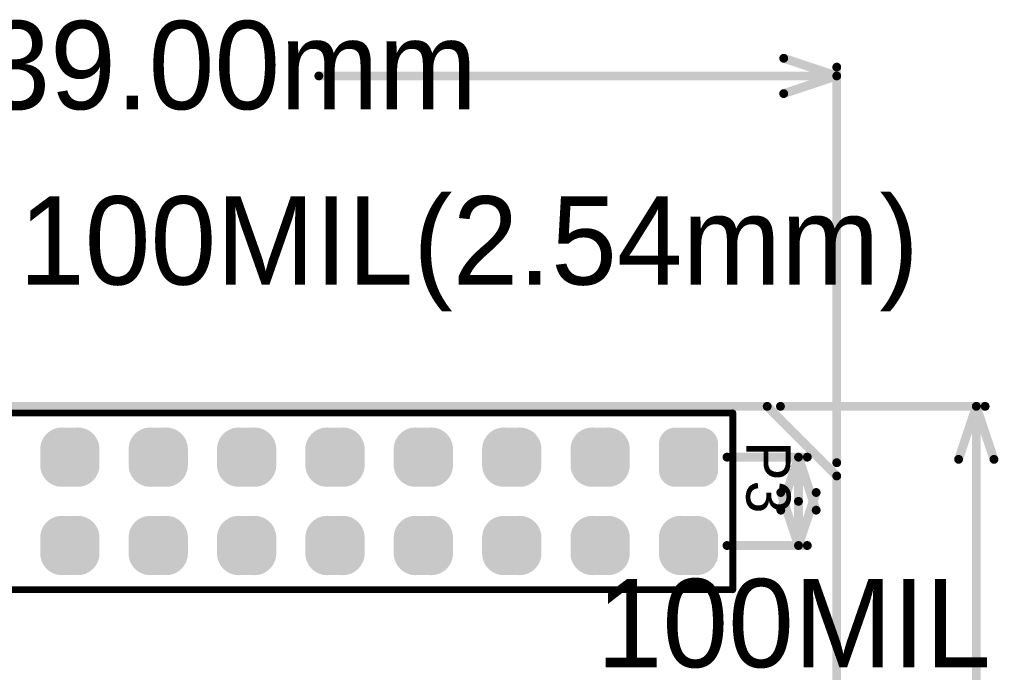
# Model space of a CAD drawing. Extents: x 4.92 to 7.06, y 1.62 to 3.45.
# Drawn here: x 5.943 to 7.051, y 2.706 to 3.445 of the extents above; entities that cross this region are included whole.
import ezdxf

# ---------------------------------------------------------------- set-up
doc = ezdxf.new("R2010")
doc.units = 0
doc.layers.get('0').update_dxf_attribs({"linetype": 'CONTINUOUS'})
for name, color, linetype in [('BOTTOMLAYER', 5, 'CONTINUOUS'), ('BOTTOMSOLDER', 6, 'CONTINUOUS'), ('KEEPOUTLAYER', 6, 'CONTINUOUS'), ('MECHANICAL15', 56, 'CONTINUOUS'), ('MULTILAYER', 9, 'CONTINUOUS'), ('TOPLAYER', 1, 'CONTINUOUS'), ('TOPOVERLAY', 2, 'CONTINUOUS'), ('TOPSOLDER', 216, 'CONTINUOUS')]:
    doc.layers.add(name, color=color, linetype=linetype)

# ---------------------------------------------------------------- blocks, each defined once
blk = doc.blocks.new('HDR2X13_3')
at = {"layer": 'BOTTOMLAYER'}
for points, const_width in [([(-0.0192, 0.1089, 1), (0.0015, 0.1089, 1)], 0.0207), ([(-0.0015, 0.1089, 1), (0.0192, 0.1089, 1)], 0.0207), ([(0.0808, 0.1089, 1), (0.1015, 0.1089, 1)], 0.0207), ([(0.0985, 0.1089, 1), (0.1192, 0.1089, 1)], 0.0207), ([(0.1808, 0.1089, 1), (0.2015, 0.1089, 1)], 0.0207), ([(0.1985, 0.1089, 1), (0.2192, 0.1089, 1)], 0.0207), ([(0.2808, 0.1089, 1), (0.3015, 0.1089, 1)], 0.0207), ([(0.2985, 0.1089, 1), (0.3192, 0.1089, 1)], 0.0207), ([(0.3808, 0.1089, 1), (0.4015, 0.1089, 1)], 0.0207), ([(0.3985, 0.1089, 1), (0.4192, 0.1089, 1)], 0.0207), ([(0.4808, 0.1089, 1), (0.5015, 0.1089, 1)], 0.0207), ([(0.4985, 0.1089, 1), (0.5192, 0.1089, 1)], 0.0207), ([(0.5808, 0.1089, 1), (0.6015, 0.1089, 1)], 0.0207), ([(0.5985, 0.1089, 1), (0.6192, 0.1089, 1)], 0.0207), ([(0.6808, 0.1089, 1), (0.7015, 0.1089, 1)], 0.0207), ([(0.6985, 0.1089, 1), (0.7192, 0.1089, 1)], 0.0207), ([(-0.0192, 0.0911, 1), (0.0015, 0.0911, 1)], 0.0207), ([(-0.0015, 0.0911, 1), (0.0192, 0.0911, 1)], 0.0207), ([(0.0808, 0.0911, 1), (0.1015, 0.0911, 1)], 0.0207), ([(0.0985, 0.0911, 1), (0.1192, 0.0911, 1)], 0.0207), ([(0.1808, 0.0911, 1), (0.2015, 0.0911, 1)], 0.0207), ([(0.1985, 0.0911, 1), (0.2192, 0.0911, 1)], 0.0207), ([(0.2808, 0.0911, 1), (0.3015, 0.0911, 1)], 0.0207), ([(0.2985, 0.0911, 1), (0.3192, 0.0911, 1)], 0.0207), ([(0.3808, 0.0911, 1), (0.4015, 0.0911, 1)], 0.0207), ([(0.3985, 0.0911, 1), (0.4192, 0.0911, 1)], 0.0207), ([(0.4808, 0.0911, 1), (0.5015, 0.0911, 1)], 0.0207), ([(0.4985, 0.0911, 1), (0.5192, 0.0911, 1)], 0.0207), ([(0.5808, 0.0911, 1), (0.6015, 0.0911, 1)], 0.0207), ([(0.5985, 0.0911, 1), (0.6192, 0.0911, 1)], 0.0207), ([(0.6808, 0.0911, 1), (0.7015, 0.0911, 1)], 0.0207), ([(0.6985, 0.0911, 1), (0.7192, 0.0911, 1)], 0.0207), ([(-0.0221, 0.0148, 1), (-0.0074, 0.0148, 1)], 0.0148), ([(0.0074, 0.0148, 1), (0.0221, 0.0148, 1)], 0.0148), ([(0.0808, 0.0089, 1), (0.1015, 0.0089, 1)], 0.0207), ([(0.0985, 0.0089, 1), (0.1192, 0.0089, 1)], 0.0207), ([(0.1808, 0.0089, 1), (0.2015, 0.0089, 1)], 0.0207), ([(0.1985, 0.0089, 1), (0.2192, 0.0089, 1)], 0.0207), ([(0.2808, 0.0089, 1), (0.3015, 0.0089, 1)], 0.0207), ([(0.2985, 0.0089, 1), (0.3192, 0.0089, 1)], 0.0207), ([(0.3808, 0.0089, 1), (0.4015, 0.0089, 1)], 0.0207), ([(0.3985, 0.0089, 1), (0.4192, 0.0089, 1)], 0.0207), ([(0.4808, 0.0089, 1), (0.5015, 0.0089, 1)], 0.0207), ([(0.4985, 0.0089, 1), (0.5192, 0.0089, 1)], 0.0207), ([(0.5808, 0.0089, 1), (0.6015, 0.0089, 1)], 0.0207), ([(0.5985, 0.0089, 1), (0.6192, 0.0089, 1)], 0.0207), ([(0.6808, 0.0089, 1), (0.7015, 0.0089, 1)], 0.0207), ([(0.6985, 0.0089, 1), (0.7192, 0.0089, 1)], 0.0207), ([(0.0808, -0.0089, 1), (0.1015, -0.0089, 1)], 0.0207), ([(0.0985, -0.0089, 1), (0.1192, -0.0089, 1)], 0.0207), ([(0.1808, -0.0089, 1), (0.2015, -0.0089, 1)], 0.0207), ([(0.1985, -0.0089, 1), (0.2192, -0.0089, 1)], 0.0207), ([(0.2808, -0.0089, 1), (0.3015, -0.0089, 1)], 0.0207), ([(0.2985, -0.0089, 1), (0.3192, -0.0089, 1)], 0.0207), ([(0.3808, -0.0089, 1), (0.4015, -0.0089, 1)], 0.0207), ([(0.3985, -0.0089, 1), (0.4192, -0.0089, 1)], 0.0207), ([(0.4808, -0.0089, 1), (0.5015, -0.0089, 1)], 0.0207), ([(0.4985, -0.0089, 1), (0.5192, -0.0089, 1)], 0.0207), ([(0.5808, -0.0089, 1), (0.6015, -0.0089, 1)], 0.0207), ([(0.5985, -0.0089, 1), (0.6192, -0.0089, 1)], 0.0207), ([(0.6808, -0.0089, 1), (0.7015, -0.0089, 1)], 0.0207), ([(0.6985, -0.0089, 1), (0.7192, -0.0089, 1)], 0.0207), ([(-0.0221, -0.0148, 1), (-0.0074, -0.0148, 1)], 0.0148), ([(0.0074, -0.0148, 1), (0.0221, -0.0148, 1)], 0.0148)]:
    blk.add_lwpolyline(points, format="xyb", close=True, dxfattribs=dict(at, const_width=const_width))
for points in [[(-0.0089, 0.0705), (0.0089, 0.0705), (-0.0089, 0.1295), (0.0089, 0.1295)], [(0.0911, 0.0705), (0.1089, 0.0705), (0.0911, 0.1295), (0.1089, 0.1295)], [(0.1911, 0.0705), (0.2089, 0.0705), (0.1911, 0.1295), (0.2089, 0.1295)], [(0.2911, 0.0705), (0.3089, 0.0705), (0.2911, 0.1295), (0.3089, 0.1295)], [(0.3911, 0.0705), (0.4089, 0.0705), (0.3911, 0.1295), (0.4089, 0.1295)], [(0.4911, 0.0705), (0.5089, 0.0705), (0.4911, 0.1295), (0.5089, 0.1295)], [(0.5911, 0.0705), (0.6089, 0.0705), (0.5911, 0.1295), (0.6089, 0.1295)], [(0.6911, 0.0705), (0.7089, 0.0705), (0.6911, 0.1295), (0.7089, 0.1295)], [(-0.0295, 0.0911), (0.0295, 0.0911), (-0.0295, 0.1089), (0.0295, 0.1089)], [(0.0705, 0.0911), (0.1295, 0.0911), (0.0705, 0.1089), (0.1295, 0.1089)], [(0.1705, 0.0911), (0.2295, 0.0911), (0.1705, 0.1089), (0.2295, 0.1089)], [(0.2705, 0.0911), (0.3295, 0.0911), (0.2705, 0.1089), (0.3295, 0.1089)], [(0.3705, 0.0911), (0.4295, 0.0911), (0.3705, 0.1089), (0.4295, 0.1089)], [(0.4705, 0.0911), (0.5295, 0.0911), (0.4705, 0.1089), (0.5295, 0.1089)], [(0.5705, 0.0911), (0.6295, 0.0911), (0.5705, 0.1089), (0.6295, 0.1089)], [(0.6705, 0.0911), (0.7295, 0.0911), (0.6705, 0.1089), (0.7295, 0.1089)], [(-0.0148, -0.0295), (0.0148, -0.0295), (-0.0148, 0.0295), (0.0148, 0.0295)], [(0.0911, -0.0295), (0.1089, -0.0295), (0.0911, 0.0295), (0.1089, 0.0295)], [(0.1911, -0.0295), (0.2089, -0.0295), (0.1911, 0.0295), (0.2089, 0.0295)], [(0.2911, -0.0295), (0.3089, -0.0295), (0.2911, 0.0295), (0.3089, 0.0295)], [(0.3911, -0.0295), (0.4089, -0.0295), (0.3911, 0.0295), (0.4089, 0.0295)], [(0.4911, -0.0295), (0.5089, -0.0295), (0.4911, 0.0295), (0.5089, 0.0295)], [(0.5911, -0.0295), (0.6089, -0.0295), (0.5911, 0.0295), (0.6089, 0.0295)], [(0.6911, -0.0295), (0.7089, -0.0295), (0.6911, 0.0295), (0.7089, 0.0295)], [(-0.0295, -0.0148), (0.0295, -0.0148), (-0.0295, 0.0148), (0.0295, 0.0148)], [(0.0705, -0.0089), (0.1295, -0.0089), (0.0705, 0.0089), (0.1295, 0.0089)], [(0.1705, -0.0089), (0.2295, -0.0089), (0.1705, 0.0089), (0.2295, 0.0089)], [(0.2705, -0.0089), (0.3295, -0.0089), (0.2705, 0.0089), (0.3295, 0.0089)], [(0.3705, -0.0089), (0.4295, -0.0089), (0.3705, 0.0089), (0.4295, 0.0089)], [(0.4705, -0.0089), (0.5295, -0.0089), (0.4705, 0.0089), (0.5295, 0.0089)], [(0.5705, -0.0089), (0.6295, -0.0089), (0.5705, 0.0089), (0.6295, 0.0089)], [(0.6705, -0.0089), (0.7295, -0.0089), (0.6705, 0.0089), (0.7295, 0.0089)]]:
    blk.add_solid(points, dxfattribs=at)
at = {"layer": 'BOTTOMSOLDER'}
for points, const_width in [([(-0.0212, 0.1089, 1), (0.0035, 0.1089, 1)], 0.0247), ([(-0.0035, 0.1089, 1), (0.0212, 0.1089, 1)], 0.0247), ([(0.0788, 0.1089, 1), (0.1035, 0.1089, 1)], 0.0247), ([(0.0965, 0.1089, 1), (0.1212, 0.1089, 1)], 0.0247), ([(0.1788, 0.1089, 1), (0.2035, 0.1089, 1)], 0.0247), ([(0.1965, 0.1089, 1), (0.2212, 0.1089, 1)], 0.0247), ([(0.2788, 0.1089, 1), (0.3035, 0.1089, 1)], 0.0247), ([(0.2965, 0.1089, 1), (0.3212, 0.1089, 1)], 0.0247), ([(0.3788, 0.1089, 1), (0.4035, 0.1089, 1)], 0.0247), ([(0.3965, 0.1089, 1), (0.4212, 0.1089, 1)], 0.0247), ([(0.4788, 0.1089, 1), (0.5035, 0.1089, 1)], 0.0247), ([(0.4965, 0.1089, 1), (0.5212, 0.1089, 1)], 0.0247), ([(0.5788, 0.1089, 1), (0.6035, 0.1089, 1)], 0.0247), ([(0.5965, 0.1089, 1), (0.6212, 0.1089, 1)], 0.0247), ([(0.6788, 0.1089, 1), (0.7035, 0.1089, 1)], 0.0247), ([(0.6965, 0.1089, 1), (0.7212, 0.1089, 1)], 0.0247), ([(-0.0212, 0.0911, 1), (0.0035, 0.0911, 1)], 0.0247), ([(-0.0035, 0.0911, 1), (0.0212, 0.0911, 1)], 0.0247), ([(0.0788, 0.0911, 1), (0.1035, 0.0911, 1)], 0.0247), ([(0.0965, 0.0911, 1), (0.1212, 0.0911, 1)], 0.0247), ([(0.1788, 0.0911, 1), (0.2035, 0.0911, 1)], 0.0247), ([(0.1965, 0.0911, 1), (0.2212, 0.0911, 1)], 0.0247), ([(0.2788, 0.0911, 1), (0.3035, 0.0911, 1)], 0.0247), ([(0.2965, 0.0911, 1), (0.3212, 0.0911, 1)], 0.0247), ([(0.3788, 0.0911, 1), (0.4035, 0.0911, 1)], 0.0247), ([(0.3965, 0.0911, 1), (0.4212, 0.0911, 1)], 0.0247), ([(0.4788, 0.0911, 1), (0.5035, 0.0911, 1)], 0.0247), ([(0.4965, 0.0911, 1), (0.5212, 0.0911, 1)], 0.0247), ([(0.5788, 0.0911, 1), (0.6035, 0.0911, 1)], 0.0247), ([(0.5965, 0.0911, 1), (0.6212, 0.0911, 1)], 0.0247), ([(0.6788, 0.0911, 1), (0.7035, 0.0911, 1)], 0.0247), ([(0.6965, 0.0911, 1), (0.7212, 0.0911, 1)], 0.0247), ([(-0.0241, 0.0148, 1), (-0.0054, 0.0148, 1)], 0.0188), ([(0.0054, 0.0148, 1), (0.0241, 0.0148, 1)], 0.0188), ([(0.0788, 0.0089, 1), (0.1035, 0.0089, 1)], 0.0247), ([(0.0965, 0.0089, 1), (0.1212, 0.0089, 1)], 0.0247), ([(0.1788, 0.0089, 1), (0.2035, 0.0089, 1)], 0.0247), ([(0.1965, 0.0089, 1), (0.2212, 0.0089, 1)], 0.0247), ([(0.2788, 0.0089, 1), (0.3035, 0.0089, 1)], 0.0247), ([(0.2965, 0.0089, 1), (0.3212, 0.0089, 1)], 0.0247), ([(0.3788, 0.0089, 1), (0.4035, 0.0089, 1)], 0.0247), ([(0.3965, 0.0089, 1), (0.4212, 0.0089, 1)], 0.0247), ([(0.4788, 0.0089, 1), (0.5035, 0.0089, 1)], 0.0247), ([(0.4965, 0.0089, 1), (0.5212, 0.0089, 1)], 0.0247), ([(0.5788, 0.0089, 1), (0.6035, 0.0089, 1)], 0.0247), ([(0.5965, 0.0089, 1), (0.6212, 0.0089, 1)], 0.0247), ([(0.6788, 0.0089, 1), (0.7035, 0.0089, 1)], 0.0247), ([(0.6965, 0.0089, 1), (0.7212, 0.0089, 1)], 0.0247), ([(0.0788, -0.0089, 1), (0.1035, -0.0089, 1)], 0.0247), ([(0.0965, -0.0089, 1), (0.1212, -0.0089, 1)], 0.0247), ([(0.1788, -0.0089, 1), (0.2035, -0.0089, 1)], 0.0247), ([(0.1965, -0.0089, 1), (0.2212, -0.0089, 1)], 0.0247), ([(0.2788, -0.0089, 1), (0.3035, -0.0089, 1)], 0.0247), ([(0.2965, -0.0089, 1), (0.3212, -0.0089, 1)], 0.0247), ([(0.3788, -0.0089, 1), (0.4035, -0.0089, 1)], 0.0247), ([(0.3965, -0.0089, 1), (0.4212, -0.0089, 1)], 0.0247), ([(0.4788, -0.0089, 1), (0.5035, -0.0089, 1)], 0.0247), ([(0.4965, -0.0089, 1), (0.5212, -0.0089, 1)], 0.0247), ([(0.5788, -0.0089, 1), (0.6035, -0.0089, 1)], 0.0247), ([(0.5965, -0.0089, 1), (0.6212, -0.0089, 1)], 0.0247), ([(0.6788, -0.0089, 1), (0.7035, -0.0089, 1)], 0.0247), ([(0.6965, -0.0089, 1), (0.7212, -0.0089, 1)], 0.0247), ([(-0.0241, -0.0148, 1), (-0.0054, -0.0148, 1)], 0.0188), ([(0.0054, -0.0148, 1), (0.0241, -0.0148, 1)], 0.0188)]:
    blk.add_lwpolyline(points, format="xyb", close=True, dxfattribs=dict(at, const_width=const_width))
for points in [[(-0.0089, 0.0665), (0.0089, 0.0665), (-0.0089, 0.1335), (0.0089, 0.1335)], [(0.0911, 0.0665), (0.1089, 0.0665), (0.0911, 0.1335), (0.1089, 0.1335)], [(0.1911, 0.0665), (0.2089, 0.0665), (0.1911, 0.1335), (0.2089, 0.1335)], [(0.2911, 0.0665), (0.3089, 0.0665), (0.2911, 0.1335), (0.3089, 0.1335)], [(0.3911, 0.0665), (0.4089, 0.0665), (0.3911, 0.1335), (0.4089, 0.1335)], [(0.4911, 0.0665), (0.5089, 0.0665), (0.4911, 0.1335), (0.5089, 0.1335)], [(0.5911, 0.0665), (0.6089, 0.0665), (0.5911, 0.1335), (0.6089, 0.1335)], [(0.6911, 0.0665), (0.7089, 0.0665), (0.6911, 0.1335), (0.7089, 0.1335)], [(-0.0335, 0.0911), (0.0335, 0.0911), (-0.0335, 0.1089), (0.0335, 0.1089)], [(0.0665, 0.0911), (0.1335, 0.0911), (0.0665, 0.1089), (0.1335, 0.1089)], [(0.1665, 0.0911), (0.2335, 0.0911), (0.1665, 0.1089), (0.2335, 0.1089)], [(0.2665, 0.0911), (0.3335, 0.0911), (0.2665, 0.1089), (0.3335, 0.1089)], [(0.3665, 0.0911), (0.4335, 0.0911), (0.3665, 0.1089), (0.4335, 0.1089)], [(0.4665, 0.0911), (0.5335, 0.0911), (0.4665, 0.1089), (0.5335, 0.1089)], [(0.5665, 0.0911), (0.6335, 0.0911), (0.5665, 0.1089), (0.6335, 0.1089)], [(0.6665, 0.0911), (0.7335, 0.0911), (0.6665, 0.1089), (0.7335, 0.1089)], [(-0.0148, -0.0335), (0.0148, -0.0335), (-0.0148, 0.0335), (0.0148, 0.0335)], [(0.0911, -0.0335), (0.1089, -0.0335), (0.0911, 0.0335), (0.1089, 0.0335)], [(0.1911, -0.0335), (0.2089, -0.0335), (0.1911, 0.0335), (0.2089, 0.0335)], [(0.2911, -0.0335), (0.3089, -0.0335), (0.2911, 0.0335), (0.3089, 0.0335)], [(0.3911, -0.0335), (0.4089, -0.0335), (0.3911, 0.0335), (0.4089, 0.0335)], [(0.4911, -0.0335), (0.5089, -0.0335), (0.4911, 0.0335), (0.5089, 0.0335)], [(0.5911, -0.0335), (0.6089, -0.0335), (0.5911, 0.0335), (0.6089, 0.0335)], [(0.6911, -0.0335), (0.7089, -0.0335), (0.6911, 0.0335), (0.7089, 0.0335)], [(-0.0335, -0.0148), (0.0335, -0.0148), (-0.0335, 0.0148), (0.0335, 0.0148)], [(0.0665, -0.0089), (0.1335, -0.0089), (0.0665, 0.0089), (0.1335, 0.0089)], [(0.1665, -0.0089), (0.2335, -0.0089), (0.1665, 0.0089), (0.2335, 0.0089)], [(0.2665, -0.0089), (0.3335, -0.0089), (0.2665, 0.0089), (0.3335, 0.0089)], [(0.3665, -0.0089), (0.4335, -0.0089), (0.3665, 0.0089), (0.4335, 0.0089)], [(0.4665, -0.0089), (0.5335, -0.0089), (0.4665, 0.0089), (0.5335, 0.0089)], [(0.5665, -0.0089), (0.6335, -0.0089), (0.5665, 0.0089), (0.6335, 0.0089)], [(0.6665, -0.0089), (0.7335, -0.0089), (0.6665, 0.0089), (0.7335, 0.0089)]]:
    blk.add_solid(points, dxfattribs=at)
at = {"layer": 'MULTILAYER'}
for points, const_width in [([(-0.0192, 0.1089, 1), (0.0015, 0.1089, 1)], 0.0207), ([(-0.0015, 0.1089, 1), (0.0192, 0.1089, 1)], 0.0207), ([(0.0808, 0.1089, 1), (0.1015, 0.1089, 1)], 0.0207), ([(0.0985, 0.1089, 1), (0.1192, 0.1089, 1)], 0.0207), ([(0.1808, 0.1089, 1), (0.2015, 0.1089, 1)], 0.0207), ([(0.1985, 0.1089, 1), (0.2192, 0.1089, 1)], 0.0207), ([(0.2808, 0.1089, 1), (0.3015, 0.1089, 1)], 0.0207), ([(0.2985, 0.1089, 1), (0.3192, 0.1089, 1)], 0.0207), ([(0.3808, 0.1089, 1), (0.4015, 0.1089, 1)], 0.0207), ([(0.3985, 0.1089, 1), (0.4192, 0.1089, 1)], 0.0207), ([(0.4808, 0.1089, 1), (0.5015, 0.1089, 1)], 0.0207), ([(0.4985, 0.1089, 1), (0.5192, 0.1089, 1)], 0.0207), ([(0.5808, 0.1089, 1), (0.6015, 0.1089, 1)], 0.0207), ([(0.5985, 0.1089, 1), (0.6192, 0.1089, 1)], 0.0207), ([(0.6808, 0.1089, 1), (0.7015, 0.1089, 1)], 0.0207), ([(0.6985, 0.1089, 1), (0.7192, 0.1089, 1)], 0.0207), ([(-0.0192, 0.0911, 1), (0.0015, 0.0911, 1)], 0.0207), ([(-0.0015, 0.0911, 1), (0.0192, 0.0911, 1)], 0.0207), ([(0.0808, 0.0911, 1), (0.1015, 0.0911, 1)], 0.0207), ([(0.0985, 0.0911, 1), (0.1192, 0.0911, 1)], 0.0207), ([(0.1808, 0.0911, 1), (0.2015, 0.0911, 1)], 0.0207), ([(0.1985, 0.0911, 1), (0.2192, 0.0911, 1)], 0.0207), ([(0.2808, 0.0911, 1), (0.3015, 0.0911, 1)], 0.0207), ([(0.2985, 0.0911, 1), (0.3192, 0.0911, 1)], 0.0207), ([(0.3808, 0.0911, 1), (0.4015, 0.0911, 1)], 0.0207), ([(0.3985, 0.0911, 1), (0.4192, 0.0911, 1)], 0.0207), ([(0.4808, 0.0911, 1), (0.5015, 0.0911, 1)], 0.0207), ([(0.4985, 0.0911, 1), (0.5192, 0.0911, 1)], 0.0207), ([(0.5808, 0.0911, 1), (0.6015, 0.0911, 1)], 0.0207), ([(0.5985, 0.0911, 1), (0.6192, 0.0911, 1)], 0.0207), ([(0.6808, 0.0911, 1), (0.7015, 0.0911, 1)], 0.0207), ([(0.6985, 0.0911, 1), (0.7192, 0.0911, 1)], 0.0207), ([(-0.0221, 0.0148, 1), (-0.0074, 0.0148, 1)], 0.0148), ([(0.0074, 0.0148, 1), (0.0221, 0.0148, 1)], 0.0148), ([(0.0808, 0.0089, 1), (0.1015, 0.0089, 1)], 0.0207), ([(0.0985, 0.0089, 1), (0.1192, 0.0089, 1)], 0.0207), ([(0.1808, 0.0089, 1), (0.2015, 0.0089, 1)], 0.0207), ([(0.1985, 0.0089, 1), (0.2192, 0.0089, 1)], 0.0207), ([(0.2808, 0.0089, 1), (0.3015, 0.0089, 1)], 0.0207), ([(0.2985, 0.0089, 1), (0.3192, 0.0089, 1)], 0.0207), ([(0.3808, 0.0089, 1), (0.4015, 0.0089, 1)], 0.0207), ([(0.3985, 0.0089, 1), (0.4192, 0.0089, 1)], 0.0207), ([(0.4808, 0.0089, 1), (0.5015, 0.0089, 1)], 0.0207), ([(0.4985, 0.0089, 1), (0.5192, 0.0089, 1)], 0.0207), ([(0.5808, 0.0089, 1), (0.6015, 0.0089, 1)], 0.0207), ([(0.5985, 0.0089, 1), (0.6192, 0.0089, 1)], 0.0207), ([(0.6808, 0.0089, 1), (0.7015, 0.0089, 1)], 0.0207), ([(0.6985, 0.0089, 1), (0.7192, 0.0089, 1)], 0.0207), ([(0.0808, -0.0089, 1), (0.1015, -0.0089, 1)], 0.0207), ([(0.0985, -0.0089, 1), (0.1192, -0.0089, 1)], 0.0207), ([(0.1808, -0.0089, 1), (0.2015, -0.0089, 1)], 0.0207), ([(0.1985, -0.0089, 1), (0.2192, -0.0089, 1)], 0.0207), ([(0.2808, -0.0089, 1), (0.3015, -0.0089, 1)], 0.0207), ([(0.2985, -0.0089, 1), (0.3192, -0.0089, 1)], 0.0207), ([(0.3808, -0.0089, 1), (0.4015, -0.0089, 1)], 0.0207), ([(0.3985, -0.0089, 1), (0.4192, -0.0089, 1)], 0.0207), ([(0.4808, -0.0089, 1), (0.5015, -0.0089, 1)], 0.0207), ([(0.4985, -0.0089, 1), (0.5192, -0.0089, 1)], 0.0207), ([(0.5808, -0.0089, 1), (0.6015, -0.0089, 1)], 0.0207), ([(0.5985, -0.0089, 1), (0.6192, -0.0089, 1)], 0.0207), ([(0.6808, -0.0089, 1), (0.7015, -0.0089, 1)], 0.0207), ([(0.6985, -0.0089, 1), (0.7192, -0.0089, 1)], 0.0207), ([(-0.0221, -0.0148, 1), (-0.0074, -0.0148, 1)], 0.0148), ([(0.0074, -0.0148, 1), (0.0221, -0.0148, 1)], 0.0148)]:
    blk.add_lwpolyline(points, format="xyb", close=True, dxfattribs=dict(at, const_width=const_width))
for points in [[(-0.0089, 0.0705), (0.0089, 0.0705), (-0.0089, 0.1295), (0.0089, 0.1295)], [(0.0911, 0.0705), (0.1089, 0.0705), (0.0911, 0.1295), (0.1089, 0.1295)], [(0.1911, 0.0705), (0.2089, 0.0705), (0.1911, 0.1295), (0.2089, 0.1295)], [(0.2911, 0.0705), (0.3089, 0.0705), (0.2911, 0.1295), (0.3089, 0.1295)], [(0.3911, 0.0705), (0.4089, 0.0705), (0.3911, 0.1295), (0.4089, 0.1295)], [(0.4911, 0.0705), (0.5089, 0.0705), (0.4911, 0.1295), (0.5089, 0.1295)], [(0.5911, 0.0705), (0.6089, 0.0705), (0.5911, 0.1295), (0.6089, 0.1295)], [(0.6911, 0.0705), (0.7089, 0.0705), (0.6911, 0.1295), (0.7089, 0.1295)], [(-0.0295, 0.0911), (0.0295, 0.0911), (-0.0295, 0.1089), (0.0295, 0.1089)], [(0.0705, 0.0911), (0.1295, 0.0911), (0.0705, 0.1089), (0.1295, 0.1089)], [(0.1705, 0.0911), (0.2295, 0.0911), (0.1705, 0.1089), (0.2295, 0.1089)], [(0.2705, 0.0911), (0.3295, 0.0911), (0.2705, 0.1089), (0.3295, 0.1089)], [(0.3705, 0.0911), (0.4295, 0.0911), (0.3705, 0.1089), (0.4295, 0.1089)], [(0.4705, 0.0911), (0.5295, 0.0911), (0.4705, 0.1089), (0.5295, 0.1089)], [(0.5705, 0.0911), (0.6295, 0.0911), (0.5705, 0.1089), (0.6295, 0.1089)], [(0.6705, 0.0911), (0.7295, 0.0911), (0.6705, 0.1089), (0.7295, 0.1089)], [(-0.0148, -0.0295), (0.0148, -0.0295), (-0.0148, 0.0295), (0.0148, 0.0295)], [(0.0911, -0.0295), (0.1089, -0.0295), (0.0911, 0.0295), (0.1089, 0.0295)], [(0.1911, -0.0295), (0.2089, -0.0295), (0.1911, 0.0295), (0.2089, 0.0295)], [(0.2911, -0.0295), (0.3089, -0.0295), (0.2911, 0.0295), (0.3089, 0.0295)], [(0.3911, -0.0295), (0.4089, -0.0295), (0.3911, 0.0295), (0.4089, 0.0295)], [(0.4911, -0.0295), (0.5089, -0.0295), (0.4911, 0.0295), (0.5089, 0.0295)], [(0.5911, -0.0295), (0.6089, -0.0295), (0.5911, 0.0295), (0.6089, 0.0295)], [(0.6911, -0.0295), (0.7089, -0.0295), (0.6911, 0.0295), (0.7089, 0.0295)], [(-0.0295, -0.0148), (0.0295, -0.0148), (-0.0295, 0.0148), (0.0295, 0.0148)], [(0.0705, -0.0089), (0.1295, -0.0089), (0.0705, 0.0089), (0.1295, 0.0089)], [(0.1705, -0.0089), (0.2295, -0.0089), (0.1705, 0.0089), (0.2295, 0.0089)], [(0.2705, -0.0089), (0.3295, -0.0089), (0.2705, 0.0089), (0.3295, 0.0089)], [(0.3705, -0.0089), (0.4295, -0.0089), (0.3705, 0.0089), (0.4295, 0.0089)], [(0.4705, -0.0089), (0.5295, -0.0089), (0.4705, 0.0089), (0.5295, 0.0089)], [(0.5705, -0.0089), (0.6295, -0.0089), (0.5705, 0.0089), (0.6295, 0.0089)], [(0.6705, -0.0089), (0.7295, -0.0089), (0.6705, 0.0089), (0.7295, 0.0089)]]:
    blk.add_solid(points, dxfattribs=at)
at = {"layer": 'TOPLAYER'}
for points, const_width in [([(-0.0192, 0.1089, 1), (0.0015, 0.1089, 1)], 0.0207), ([(-0.0015, 0.1089, 1), (0.0192, 0.1089, 1)], 0.0207), ([(0.0808, 0.1089, 1), (0.1015, 0.1089, 1)], 0.0207), ([(0.0985, 0.1089, 1), (0.1192, 0.1089, 1)], 0.0207), ([(0.1808, 0.1089, 1), (0.2015, 0.1089, 1)], 0.0207), ([(0.1985, 0.1089, 1), (0.2192, 0.1089, 1)], 0.0207), ([(0.2808, 0.1089, 1), (0.3015, 0.1089, 1)], 0.0207), ([(0.2985, 0.1089, 1), (0.3192, 0.1089, 1)], 0.0207), ([(0.3808, 0.1089, 1), (0.4015, 0.1089, 1)], 0.0207), ([(0.3985, 0.1089, 1), (0.4192, 0.1089, 1)], 0.0207), ([(0.4808, 0.1089, 1), (0.5015, 0.1089, 1)], 0.0207), ([(0.4985, 0.1089, 1), (0.5192, 0.1089, 1)], 0.0207), ([(0.5808, 0.1089, 1), (0.6015, 0.1089, 1)], 0.0207), ([(0.5985, 0.1089, 1), (0.6192, 0.1089, 1)], 0.0207), ([(0.6808, 0.1089, 1), (0.7015, 0.1089, 1)], 0.0207), ([(0.6985, 0.1089, 1), (0.7192, 0.1089, 1)], 0.0207), ([(-0.0192, 0.0911, 1), (0.0015, 0.0911, 1)], 0.0207), ([(-0.0015, 0.0911, 1), (0.0192, 0.0911, 1)], 0.0207), ([(0.0808, 0.0911, 1), (0.1015, 0.0911, 1)], 0.0207), ([(0.0985, 0.0911, 1), (0.1192, 0.0911, 1)], 0.0207), ([(0.1808, 0.0911, 1), (0.2015, 0.0911, 1)], 0.0207), ([(0.1985, 0.0911, 1), (0.2192, 0.0911, 1)], 0.0207), ([(0.2808, 0.0911, 1), (0.3015, 0.0911, 1)], 0.0207), ([(0.2985, 0.0911, 1), (0.3192, 0.0911, 1)], 0.0207), ([(0.3808, 0.0911, 1), (0.4015, 0.0911, 1)], 0.0207), ([(0.3985, 0.0911, 1), (0.4192, 0.0911, 1)], 0.0207), ([(0.4808, 0.0911, 1), (0.5015, 0.0911, 1)], 0.0207), ([(0.4985, 0.0911, 1), (0.5192, 0.0911, 1)], 0.0207), ([(0.5808, 0.0911, 1), (0.6015, 0.0911, 1)], 0.0207), ([(0.5985, 0.0911, 1), (0.6192, 0.0911, 1)], 0.0207), ([(0.6808, 0.0911, 1), (0.7015, 0.0911, 1)], 0.0207), ([(0.6985, 0.0911, 1), (0.7192, 0.0911, 1)], 0.0207), ([(-0.0221, 0.0148, 1), (-0.0074, 0.0148, 1)], 0.0148), ([(0.0074, 0.0148, 1), (0.0221, 0.0148, 1)], 0.0148), ([(0.0808, 0.0089, 1), (0.1015, 0.0089, 1)], 0.0207), ([(0.0985, 0.0089, 1), (0.1192, 0.0089, 1)], 0.0207), ([(0.1808, 0.0089, 1), (0.2015, 0.0089, 1)], 0.0207), ([(0.1985, 0.0089, 1), (0.2192, 0.0089, 1)], 0.0207), ([(0.2808, 0.0089, 1), (0.3015, 0.0089, 1)], 0.0207), ([(0.2985, 0.0089, 1), (0.3192, 0.0089, 1)], 0.0207), ([(0.3808, 0.0089, 1), (0.4015, 0.0089, 1)], 0.0207), ([(0.3985, 0.0089, 1), (0.4192, 0.0089, 1)], 0.0207), ([(0.4808, 0.0089, 1), (0.5015, 0.0089, 1)], 0.0207), ([(0.4985, 0.0089, 1), (0.5192, 0.0089, 1)], 0.0207), ([(0.5808, 0.0089, 1), (0.6015, 0.0089, 1)], 0.0207), ([(0.5985, 0.0089, 1), (0.6192, 0.0089, 1)], 0.0207), ([(0.6808, 0.0089, 1), (0.7015, 0.0089, 1)], 0.0207), ([(0.6985, 0.0089, 1), (0.7192, 0.0089, 1)], 0.0207), ([(0.0808, -0.0089, 1), (0.1015, -0.0089, 1)], 0.0207), ([(0.0985, -0.0089, 1), (0.1192, -0.0089, 1)], 0.0207), ([(0.1808, -0.0089, 1), (0.2015, -0.0089, 1)], 0.0207), ([(0.1985, -0.0089, 1), (0.2192, -0.0089, 1)], 0.0207), ([(0.2808, -0.0089, 1), (0.3015, -0.0089, 1)], 0.0207), ([(0.2985, -0.0089, 1), (0.3192, -0.0089, 1)], 0.0207), ([(0.3808, -0.0089, 1), (0.4015, -0.0089, 1)], 0.0207), ([(0.3985, -0.0089, 1), (0.4192, -0.0089, 1)], 0.0207), ([(0.4808, -0.0089, 1), (0.5015, -0.0089, 1)], 0.0207), ([(0.4985, -0.0089, 1), (0.5192, -0.0089, 1)], 0.0207), ([(0.5808, -0.0089, 1), (0.6015, -0.0089, 1)], 0.0207), ([(0.5985, -0.0089, 1), (0.6192, -0.0089, 1)], 0.0207), ([(0.6808, -0.0089, 1), (0.7015, -0.0089, 1)], 0.0207), ([(0.6985, -0.0089, 1), (0.7192, -0.0089, 1)], 0.0207), ([(-0.0221, -0.0148, 1), (-0.0074, -0.0148, 1)], 0.0148), ([(0.0074, -0.0148, 1), (0.0221, -0.0148, 1)], 0.0148)]:
    blk.add_lwpolyline(points, format="xyb", close=True, dxfattribs=dict(at, const_width=const_width))
for points in [[(-0.0089, 0.0705), (0.0089, 0.0705), (-0.0089, 0.1295), (0.0089, 0.1295)], [(0.0911, 0.0705), (0.1089, 0.0705), (0.0911, 0.1295), (0.1089, 0.1295)], [(0.1911, 0.0705), (0.2089, 0.0705), (0.1911, 0.1295), (0.2089, 0.1295)], [(0.2911, 0.0705), (0.3089, 0.0705), (0.2911, 0.1295), (0.3089, 0.1295)], [(0.3911, 0.0705), (0.4089, 0.0705), (0.3911, 0.1295), (0.4089, 0.1295)], [(0.4911, 0.0705), (0.5089, 0.0705), (0.4911, 0.1295), (0.5089, 0.1295)], [(0.5911, 0.0705), (0.6089, 0.0705), (0.5911, 0.1295), (0.6089, 0.1295)], [(0.6911, 0.0705), (0.7089, 0.0705), (0.6911, 0.1295), (0.7089, 0.1295)], [(-0.0295, 0.0911), (0.0295, 0.0911), (-0.0295, 0.1089), (0.0295, 0.1089)], [(0.0705, 0.0911), (0.1295, 0.0911), (0.0705, 0.1089), (0.1295, 0.1089)], [(0.1705, 0.0911), (0.2295, 0.0911), (0.1705, 0.1089), (0.2295, 0.1089)], [(0.2705, 0.0911), (0.3295, 0.0911), (0.2705, 0.1089), (0.3295, 0.1089)], [(0.3705, 0.0911), (0.4295, 0.0911), (0.3705, 0.1089), (0.4295, 0.1089)], [(0.4705, 0.0911), (0.5295, 0.0911), (0.4705, 0.1089), (0.5295, 0.1089)], [(0.5705, 0.0911), (0.6295, 0.0911), (0.5705, 0.1089), (0.6295, 0.1089)], [(0.6705, 0.0911), (0.7295, 0.0911), (0.6705, 0.1089), (0.7295, 0.1089)], [(-0.0148, -0.0295), (0.0148, -0.0295), (-0.0148, 0.0295), (0.0148, 0.0295)], [(0.0911, -0.0295), (0.1089, -0.0295), (0.0911, 0.0295), (0.1089, 0.0295)], [(0.1911, -0.0295), (0.2089, -0.0295), (0.1911, 0.0295), (0.2089, 0.0295)], [(0.2911, -0.0295), (0.3089, -0.0295), (0.2911, 0.0295), (0.3089, 0.0295)], [(0.3911, -0.0295), (0.4089, -0.0295), (0.3911, 0.0295), (0.4089, 0.0295)], [(0.4911, -0.0295), (0.5089, -0.0295), (0.4911, 0.0295), (0.5089, 0.0295)], [(0.5911, -0.0295), (0.6089, -0.0295), (0.5911, 0.0295), (0.6089, 0.0295)], [(0.6911, -0.0295), (0.7089, -0.0295), (0.6911, 0.0295), (0.7089, 0.0295)], [(-0.0295, -0.0148), (0.0295, -0.0148), (-0.0295, 0.0148), (0.0295, 0.0148)], [(0.0705, -0.0089), (0.1295, -0.0089), (0.0705, 0.0089), (0.1295, 0.0089)], [(0.1705, -0.0089), (0.2295, -0.0089), (0.1705, 0.0089), (0.2295, 0.0089)], [(0.2705, -0.0089), (0.3295, -0.0089), (0.2705, 0.0089), (0.3295, 0.0089)], [(0.3705, -0.0089), (0.4295, -0.0089), (0.3705, 0.0089), (0.4295, 0.0089)], [(0.4705, -0.0089), (0.5295, -0.0089), (0.4705, 0.0089), (0.5295, 0.0089)], [(0.5705, -0.0089), (0.6295, -0.0089), (0.5705, 0.0089), (0.6295, 0.0089)], [(0.6705, -0.0089), (0.7295, -0.0089), (0.6705, 0.0089), (0.7295, 0.0089)]]:
    blk.add_solid(points, dxfattribs=at)
at = {"layer": 'TOPOVERLAY', "const_width": 0.00787}
for points in [[(-0.05, 0.15), (-0.05, -0.05)], [(1.25, 0.15), (-0.05, 0.15)], [(1.25, -0.05), (-0.05, -0.05)]]:
    blk.add_lwpolyline(points, dxfattribs=at)
at = {"layer": 'TOPOVERLAY', "const_width": 0.00394}
for points in [[(-0.052, 0.15, 1), (-0.048, 0.15, 1)], [(-0.052, 0.15, 1), (-0.048, 0.15, 1)], [(-0.052, -0.05, 1), (-0.048, -0.05, 1)], [(-0.052, -0.05, 1), (-0.048, -0.05, 1)]]:
    blk.add_lwpolyline(points, format="xyb", close=True, dxfattribs=at)
at = {"layer": 'TOPSOLDER'}
for points, const_width in [([(-0.0212, 0.1089, 1), (0.0035, 0.1089, 1)], 0.0247), ([(-0.0035, 0.1089, 1), (0.0212, 0.1089, 1)], 0.0247), ([(0.0788, 0.1089, 1), (0.1035, 0.1089, 1)], 0.0247), ([(0.0965, 0.1089, 1), (0.1212, 0.1089, 1)], 0.0247), ([(0.1788, 0.1089, 1), (0.2035, 0.1089, 1)], 0.0247), ([(0.1965, 0.1089, 1), (0.2212, 0.1089, 1)], 0.0247), ([(0.2788, 0.1089, 1), (0.3035, 0.1089, 1)], 0.0247), ([(0.2965, 0.1089, 1), (0.3212, 0.1089, 1)], 0.0247), ([(0.3788, 0.1089, 1), (0.4035, 0.1089, 1)], 0.0247), ([(0.3965, 0.1089, 1), (0.4212, 0.1089, 1)], 0.0247), ([(0.4788, 0.1089, 1), (0.5035, 0.1089, 1)], 0.0247), ([(0.4965, 0.1089, 1), (0.5212, 0.1089, 1)], 0.0247), ([(0.5788, 0.1089, 1), (0.6035, 0.1089, 1)], 0.0247), ([(0.5965, 0.1089, 1), (0.6212, 0.1089, 1)], 0.0247), ([(0.6788, 0.1089, 1), (0.7035, 0.1089, 1)], 0.0247), ([(0.6965, 0.1089, 1), (0.7212, 0.1089, 1)], 0.0247), ([(-0.0212, 0.0911, 1), (0.0035, 0.0911, 1)], 0.0247), ([(-0.0035, 0.0911, 1), (0.0212, 0.0911, 1)], 0.0247), ([(0.0788, 0.0911, 1), (0.1035, 0.0911, 1)], 0.0247), ([(0.0965, 0.0911, 1), (0.1212, 0.0911, 1)], 0.0247), ([(0.1788, 0.0911, 1), (0.2035, 0.0911, 1)], 0.0247), ([(0.1965, 0.0911, 1), (0.2212, 0.0911, 1)], 0.0247), ([(0.2788, 0.0911, 1), (0.3035, 0.0911, 1)], 0.0247), ([(0.2965, 0.0911, 1), (0.3212, 0.0911, 1)], 0.0247), ([(0.3788, 0.0911, 1), (0.4035, 0.0911, 1)], 0.0247), ([(0.3965, 0.0911, 1), (0.4212, 0.0911, 1)], 0.0247), ([(0.4788, 0.0911, 1), (0.5035, 0.0911, 1)], 0.0247), ([(0.4965, 0.0911, 1), (0.5212, 0.0911, 1)], 0.0247), ([(0.5788, 0.0911, 1), (0.6035, 0.0911, 1)], 0.0247), ([(0.5965, 0.0911, 1), (0.6212, 0.0911, 1)], 0.0247), ([(0.6788, 0.0911, 1), (0.7035, 0.0911, 1)], 0.0247), ([(0.6965, 0.0911, 1), (0.7212, 0.0911, 1)], 0.0247), ([(-0.0241, 0.0148, 1), (-0.0054, 0.0148, 1)], 0.0188), ([(0.0054, 0.0148, 1), (0.0241, 0.0148, 1)], 0.0188), ([(0.0788, 0.0089, 1), (0.1035, 0.0089, 1)], 0.0247), ([(0.0965, 0.0089, 1), (0.1212, 0.0089, 1)], 0.0247), ([(0.1788, 0.0089, 1), (0.2035, 0.0089, 1)], 0.0247), ([(0.1965, 0.0089, 1), (0.2212, 0.0089, 1)], 0.0247), ([(0.2788, 0.0089, 1), (0.3035, 0.0089, 1)], 0.0247), ([(0.2965, 0.0089, 1), (0.3212, 0.0089, 1)], 0.0247), ([(0.3788, 0.0089, 1), (0.4035, 0.0089, 1)], 0.0247), ([(0.3965, 0.0089, 1), (0.4212, 0.0089, 1)], 0.0247), ([(0.4788, 0.0089, 1), (0.5035, 0.0089, 1)], 0.0247), ([(0.4965, 0.0089, 1), (0.5212, 0.0089, 1)], 0.0247), ([(0.5788, 0.0089, 1), (0.6035, 0.0089, 1)], 0.0247), ([(0.5965, 0.0089, 1), (0.6212, 0.0089, 1)], 0.0247), ([(0.6788, 0.0089, 1), (0.7035, 0.0089, 1)], 0.0247), ([(0.6965, 0.0089, 1), (0.7212, 0.0089, 1)], 0.0247), ([(0.0788, -0.0089, 1), (0.1035, -0.0089, 1)], 0.0247), ([(0.0965, -0.0089, 1), (0.1212, -0.0089, 1)], 0.0247), ([(0.1788, -0.0089, 1), (0.2035, -0.0089, 1)], 0.0247), ([(0.1965, -0.0089, 1), (0.2212, -0.0089, 1)], 0.0247), ([(0.2788, -0.0089, 1), (0.3035, -0.0089, 1)], 0.0247), ([(0.2965, -0.0089, 1), (0.3212, -0.0089, 1)], 0.0247), ([(0.3788, -0.0089, 1), (0.4035, -0.0089, 1)], 0.0247), ([(0.3965, -0.0089, 1), (0.4212, -0.0089, 1)], 0.0247), ([(0.4788, -0.0089, 1), (0.5035, -0.0089, 1)], 0.0247), ([(0.4965, -0.0089, 1), (0.5212, -0.0089, 1)], 0.0247), ([(0.5788, -0.0089, 1), (0.6035, -0.0089, 1)], 0.0247), ([(0.5965, -0.0089, 1), (0.6212, -0.0089, 1)], 0.0247), ([(0.6788, -0.0089, 1), (0.7035, -0.0089, 1)], 0.0247), ([(0.6965, -0.0089, 1), (0.7212, -0.0089, 1)], 0.0247), ([(-0.0241, -0.0148, 1), (-0.0054, -0.0148, 1)], 0.0188), ([(0.0054, -0.0148, 1), (0.0241, -0.0148, 1)], 0.0188)]:
    blk.add_lwpolyline(points, format="xyb", close=True, dxfattribs=dict(at, const_width=const_width))
for points in [[(-0.0089, 0.0665), (0.0089, 0.0665), (-0.0089, 0.1335), (0.0089, 0.1335)], [(0.0911, 0.0665), (0.1089, 0.0665), (0.0911, 0.1335), (0.1089, 0.1335)], [(0.1911, 0.0665), (0.2089, 0.0665), (0.1911, 0.1335), (0.2089, 0.1335)], [(0.2911, 0.0665), (0.3089, 0.0665), (0.2911, 0.1335), (0.3089, 0.1335)], [(0.3911, 0.0665), (0.4089, 0.0665), (0.3911, 0.1335), (0.4089, 0.1335)], [(0.4911, 0.0665), (0.5089, 0.0665), (0.4911, 0.1335), (0.5089, 0.1335)], [(0.5911, 0.0665), (0.6089, 0.0665), (0.5911, 0.1335), (0.6089, 0.1335)], [(0.6911, 0.0665), (0.7089, 0.0665), (0.6911, 0.1335), (0.7089, 0.1335)], [(-0.0335, 0.0911), (0.0335, 0.0911), (-0.0335, 0.1089), (0.0335, 0.1089)], [(0.0665, 0.0911), (0.1335, 0.0911), (0.0665, 0.1089), (0.1335, 0.1089)], [(0.1665, 0.0911), (0.2335, 0.0911), (0.1665, 0.1089), (0.2335, 0.1089)], [(0.2665, 0.0911), (0.3335, 0.0911), (0.2665, 0.1089), (0.3335, 0.1089)], [(0.3665, 0.0911), (0.4335, 0.0911), (0.3665, 0.1089), (0.4335, 0.1089)], [(0.4665, 0.0911), (0.5335, 0.0911), (0.4665, 0.1089), (0.5335, 0.1089)], [(0.5665, 0.0911), (0.6335, 0.0911), (0.5665, 0.1089), (0.6335, 0.1089)], [(0.6665, 0.0911), (0.7335, 0.0911), (0.6665, 0.1089), (0.7335, 0.1089)], [(-0.0148, -0.0335), (0.0148, -0.0335), (-0.0148, 0.0335), (0.0148, 0.0335)], [(0.0911, -0.0335), (0.1089, -0.0335), (0.0911, 0.0335), (0.1089, 0.0335)], [(0.1911, -0.0335), (0.2089, -0.0335), (0.1911, 0.0335), (0.2089, 0.0335)], [(0.2911, -0.0335), (0.3089, -0.0335), (0.2911, 0.0335), (0.3089, 0.0335)], [(0.3911, -0.0335), (0.4089, -0.0335), (0.3911, 0.0335), (0.4089, 0.0335)], [(0.4911, -0.0335), (0.5089, -0.0335), (0.4911, 0.0335), (0.5089, 0.0335)], [(0.5911, -0.0335), (0.6089, -0.0335), (0.5911, 0.0335), (0.6089, 0.0335)], [(0.6911, -0.0335), (0.7089, -0.0335), (0.6911, 0.0335), (0.7089, 0.0335)], [(-0.0335, -0.0148), (0.0335, -0.0148), (-0.0335, 0.0148), (0.0335, 0.0148)], [(0.0665, -0.0089), (0.1335, -0.0089), (0.0665, 0.0089), (0.1335, 0.0089)], [(0.1665, -0.0089), (0.2335, -0.0089), (0.1665, 0.0089), (0.2335, 0.0089)], [(0.2665, -0.0089), (0.3335, -0.0089), (0.2665, 0.0089), (0.3335, 0.0089)], [(0.3665, -0.0089), (0.4335, -0.0089), (0.3665, 0.0089), (0.4335, 0.0089)], [(0.4665, -0.0089), (0.5335, -0.0089), (0.4665, 0.0089), (0.5335, 0.0089)], [(0.5665, -0.0089), (0.6335, -0.0089), (0.5665, 0.0089), (0.6335, 0.0089)], [(0.6665, -0.0089), (0.7335, -0.0089), (0.6665, 0.0089), (0.7335, 0.0089)]]:
    blk.add_solid(points, dxfattribs=at)

msp = doc.modelspace()

# ---------------------------------------------------------------- linework, layer by layer
at = {"layer": 'KEEPOUTLAYER', "const_width": 0.01}
for points in [[(5.411, 3.0075), (6.789, 3.0075)], [(6.789, 3.0075), (6.8677, 2.9287)], [(6.8677, 1.7713), (6.8677, 2.9287)]]:
    msp.add_lwpolyline(points, dxfattribs=at)
at = {"layer": 'KEEPOUTLAYER', "const_width": 0.005}
for points in [[(6.7865, 3.0075, 1), (6.7915, 3.0075, 1)], [(6.7865, 3.0075, 1), (6.7915, 3.0075, 1)], [(6.8652, 2.9287, 1), (6.8702, 2.9287, 1)], [(6.8652, 2.9287, 1), (6.8702, 2.9287, 1)]]:
    msp.add_lwpolyline(points, format="xyb", close=True, dxfattribs=at)
at = {"layer": 'MECHANICAL15', "const_width": 0.01}
for points in [[(6.8077, 3.4015), (6.8677, 3.3815)], [(6.8677, 2.9437), (6.8677, 3.3915)], [(6.2817, 3.3815), (6.8677, 3.3815)], [(6.8077, 3.3615), (6.8677, 3.3815)], [(6.804, 3.0075), (7.0356, 3.0075)], [(7.0056, 2.9475), (7.0256, 3.0075)], [(7.0256, 2.5317), (7.0256, 3.0075)], [(7.0256, 3.0075), (7.0456, 2.9475)], [(6.7435, 2.95), (6.8344, 2.95)], [(6.8044, 2.89), (6.8244, 2.95)], [(6.8244, 2.9), (6.8244, 2.95)], [(6.8244, 2.95), (6.8444, 2.89)], [(6.8044, 2.91), (6.8244, 2.85)], [(6.8244, 2.85), (6.8444, 2.91)], [(6.8244, 2.85), (6.8244, 2.9)], [(6.7435, 2.85), (6.8344, 2.85)]]:
    msp.add_lwpolyline(points, dxfattribs=at)
at = {"layer": 'MECHANICAL15', "const_width": 0.005}
for points in [[(6.8052, 3.4015, 1), (6.8102, 3.4015, 1)], [(6.8652, 3.3915, 1), (6.8702, 3.3915, 1)], [(6.2792, 3.3815, 1), (6.2842, 3.3815, 1)], [(6.8652, 3.3815, 1), (6.8702, 3.3815, 1)], [(6.8652, 3.3815, 1), (6.8702, 3.3815, 1)], [(6.8652, 3.3815, 1), (6.8702, 3.3815, 1)], [(6.8052, 3.3615, 1), (6.8102, 3.3615, 1)], [(6.8015, 3.0075, 1), (6.8065, 3.0075, 1)], [(7.0231, 3.0075, 1), (7.0281, 3.0075, 1)], [(7.0231, 3.0075, 1), (7.0281, 3.0075, 1)], [(7.0231, 3.0075, 1), (7.0281, 3.0075, 1)], [(7.0331, 3.0075, 1), (7.0381, 3.0075, 1)], [(6.741, 2.95, 1), (6.746, 2.95, 1)], [(6.8219, 2.95, 1), (6.8269, 2.95, 1)], [(6.8219, 2.95, 1), (6.8269, 2.95, 1)], [(6.8219, 2.95, 1), (6.8269, 2.95, 1)], [(6.8319, 2.95, 1), (6.8369, 2.95, 1)], [(6.8652, 2.9437, 1), (6.8702, 2.9437, 1)], [(7.0031, 2.9475, 1), (7.0081, 2.9475, 1)], [(7.0431, 2.9475, 1), (7.0481, 2.9475, 1)], [(6.8019, 2.91, 1), (6.8069, 2.91, 1)], [(6.8419, 2.91, 1), (6.8469, 2.91, 1)], [(6.8219, 2.9, 1), (6.8269, 2.9, 1)], [(6.8219, 2.9, 1), (6.8269, 2.9, 1)], [(6.8019, 2.89, 1), (6.8069, 2.89, 1)], [(6.8419, 2.89, 1), (6.8469, 2.89, 1)], [(6.741, 2.85, 1), (6.746, 2.85, 1)], [(6.8219, 2.85, 1), (6.8269, 2.85, 1)], [(6.8219, 2.85, 1), (6.8269, 2.85, 1)], [(6.8219, 2.85, 1), (6.8269, 2.85, 1)], [(6.8319, 2.85, 1), (6.8369, 2.85, 1)]]:
    msp.add_lwpolyline(points, format="xyb", close=True, dxfattribs=at)

# ---------------------------------------------------------------- block references
at = {"rotation": 180}
msp.add_blockref('HDR2X13_3', (6.7, 2.95), dxfattribs=at)

# ---------------------------------------------------------------- texts
at = {"layer": 'MECHANICAL15'}
for s, p in [('39.00mm', (5.9033, 3.3438)), ('100MIL(2.54mm)', (5.9425, 3.1453))]:
    msp.add_text(s, height=0.1, dxfattribs=at).set_placement(p)
msp.add_text('100MIL', height=0.1, rotation=360, dxfattribs=at).set_placement((6.5961, 2.7122))
at = {"layer": 'TOPOVERLAY'}
msp.add_text('P3', height=0.05, rotation=270, dxfattribs=at).set_placement((6.7654, 2.9681))

doc.saveas('drawing.dxf')
